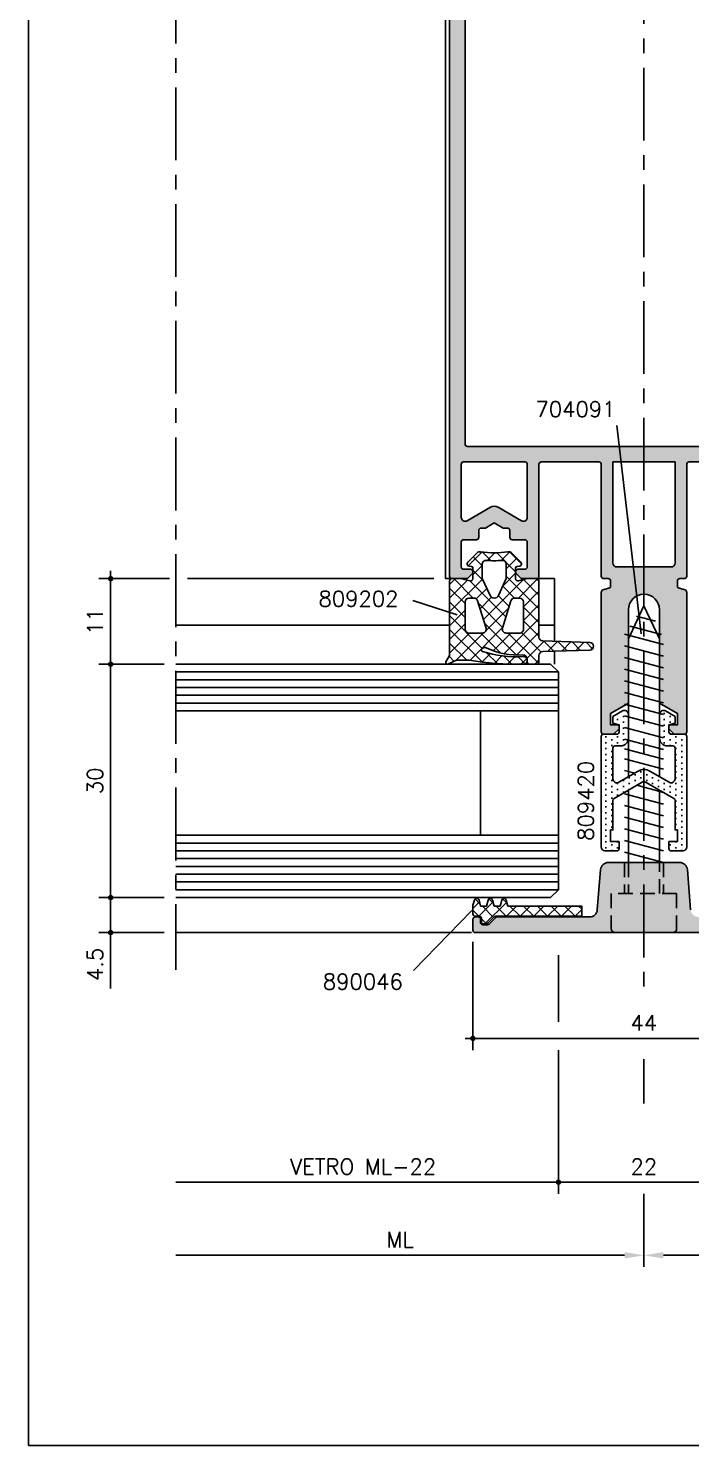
# Model space of a CAD drawing. Extents: x 0 to 4131, y -1600 to 527.
# Drawn here: x 690 to 775.2, y -960 to -777.8 of the extents above; entities that cross this region are included whole.
import ezdxf

# ---------------------------------------------------------------- set-up
doc = ezdxf.new("R2010")
doc.units = 0
doc.header["$LTSCALE"] = 7.5
doc.header["$MEASUREMENT"] = 0
doc.linetypes.add('CENTER', pattern=[2, 1.25, -0.25, 0.25, -0.25])
doc.linetypes.add('HIDDEN', pattern=[0.375, 0.25, -0.125])
doc.layers.get('0').update_dxf_attribs({"linetype": 'CONTINUOUS'})
doc.layers.get('DEFPOINTS').update_dxf_attribs({"linetype": 'CONTINUOUS'})
for name, color, linetype in [('ASSI', 1, 'CENTER'), ('FILL', 8, 'CONTINUOUS'), ('FINE', 7, 'CONTINUOUS'), ('GOMMA', 3, 'CONTINUOUS'), ('GROSSA', 4, 'CONTINUOUS'), ('MARCHIO', 7, 'CONTINUOUS'), ('NASC', 7, 'HIDDEN'), ('QUOTE', 254, 'CONTINUOUS'), ('TRATTEGGI', 140, 'CONTINUOUS'), ('VETRO', 6, 'CONTINUOUS'), ('VITERIA', 40, 'CONTINUOUS')]:
    doc.layers.add(name, color=color, linetype=linetype)
doc.styles.get("Standard").update_dxf_attribs({"font": 'romans.shx'})
doc.dimstyles.new('FRECCIA_1-1', dxfattribs={"dimtxt": 2, "dimasz": 2.5, "dimexe": 1.5, "dimexo": 1.5, "dimgap": 1, "dimtad": 3, "dimdsep": 46, "dimtxsty": 'Standard', "dimcen": 0, "dimclrt": 2, "dimaunit": 1, "dimadec": 0, "dimazin": 0, "dimtfac": 0.7, "dimtmove": 0, "dimatfit": 3, "dimfxl": 1, "dimtolj": 2, "dimarcsym": 0})
doc.dimstyles.new('SCALA_1-1$0', dxfattribs={"dimtxt": 2, "dimasz": 1, "dimexe": 1.5, "dimexo": 1.5, "dimgap": 1, "dimtad": 3, "dimdsep": 46, "dimtxsty": 'Standard', "dimblk1": 'PUNTO', "dimblk2": 'PUNTO', "dimsah": 1, "dimcen": 0.09, "dimclrt": 2, "dimadec": 0, "dimazin": 0, "dimtfac": 0.7, "dimtmove": 0, "dimatfit": 3, "dimldrblk": 'PUNTO', "dimfxl": 1, "dimtolj": 2, "dimarcsym": 0})

# ---------------------------------------------------------------- blocks, each defined once
blk = doc.blocks.new('PUNTO')
blk.add_line((-1, 0), (1, 0))
at = {"const_width": 0.35}
blk.add_lwpolyline([(-0.1750000000000114, 0, 1), (0.1750000000000114, 0, 1)], format="xyb", close=True, dxfattribs=at)
blk = doc.blocks.new('*D414')
at = {"layer": 'DEFPOINTS', "color": 0, "transparency": 16777216}
for p in [(758.1529584568648, -907.6363370895755), (780.1529584568648, -907.6363370895755), (758.1529584568648, -926.134136084333)]:
    blk.add_point(p, dxfattribs=at)
at = {"layer": 'QUOTE', "color": 0, "lineweight": -2, "transparency": 16777216}
for p, q in [((758.1529584568648, -909.1363370895755), (758.1529584568648, -927.634136084333)), ((780.1529584568648, -909.1363370895755), (780.1529584568648, -927.634136084333)), ((779.1529584568648, -926.134136084333), (759.1529584568648, -926.134136084333))]:
    blk.add_line(p, q, dxfattribs=at)
at = {"layer": 'QUOTE', "color": 0, "lineweight": -2, "transparency": 16777216, "rotation": 180}
blk.add_blockref('PUNTO', (758.1529584568648, -926.134136084333), dxfattribs=at)
at = {"layer": 'QUOTE', "color": 0, "lineweight": -2, "transparency": 16777216}
blk.add_blockref('PUNTO', (780.1529584568648, -926.134136084333), dxfattribs=at)
at = {"layer": 'QUOTE', "color": 2, "transparency": 16777216, "insert": (769.1529584568648, -924.134136084333), "char_height": 2, "attachment_point": 5}
blk.add_mtext('\\A2;22', dxfattribs=at)
blk = doc.blocks.new('*D415')
at = {"layer": 'DEFPOINTS', "color": 0, "transparency": 16777216}
for p in [(708.9529972666963, -886.5633095409084), (758.1529584568648, -907.6363370895755), (708.9529972666963, -926.134136084333)]:
    blk.add_point(p, dxfattribs=at)
at = {"layer": 'QUOTE', "color": 0, "lineweight": -2, "transparency": 16777216}
for p, q in [((758.1529584568648, -909.1363370895755), (758.1529584568648, -927.634136084333)), ((757.1529584568648, -926.134136084333), (708.9529972666963, -926.134136084333))]:
    blk.add_line(p, q, dxfattribs=at)
blk.add_blockref('PUNTO', (758.1529584568648, -926.134136084333), dxfattribs=at)
at = {"layer": 'QUOTE', "color": 2, "transparency": 16777216, "insert": (733.0529778617806, -924.134136084333), "char_height": 2, "attachment_point": 5}
blk.add_mtext('\\A2;{\\Fromans.shx|c1;VETRO ML-22}', dxfattribs=at)
blk = doc.blocks.new('_None')
blk = doc.blocks.new('*D416')
at = {"layer": 'DEFPOINTS', "color": 0, "transparency": 16777216}
for p in [(865.1613073179312, -899.6598736472415), (769.1529584568648, -926.134136084333), (769.1529584568648, -935.5210813418222)]:
    blk.add_point(p, dxfattribs=at)
at = {"layer": 'QUOTE', "color": 0, "lineweight": -2, "transparency": 16777216}
for p, q in [((769.1529584568648, -927.634136084333), (769.1529584568648, -937.0210813418222)), ((865.1613073179312, -935.5210813418222), (771.6529584568648, -935.5210813418222))]:
    blk.add_line(p, q, dxfattribs=at)
at = {"layer": 'QUOTE', "color": 0, "transparency": 16777216}
blk.add_solid([(771.6529584568648, -935.1044146751556), (771.6529584568648, -935.9377480084888), (769.1529584568648, -935.5210813418222)], dxfattribs=at)
at = {"layer": 'QUOTE', "color": 2, "transparency": 16777216, "insert": (818.407132887398, -933.5210813418222), "char_height": 2, "attachment_point": 5}
blk.add_mtext('\\A2;ML', dxfattribs=at)
blk = doc.blocks.new('*D417')
at = {"layer": 'DEFPOINTS', "color": 0, "transparency": 16777216}
for p in [(708.9529972666962, -899.0681383928131), (769.1529584568648, -926.134136084333), (708.9529972666962, -935.5210813418222)]:
    blk.add_point(p, dxfattribs=at)
at = {"layer": 'QUOTE', "color": 0, "lineweight": -2, "transparency": 16777216}
for p, q in [((769.1529584568648, -927.634136084333), (769.1529584568648, -937.0210813418222)), ((766.6529584568648, -935.5210813418222), (708.9529972666962, -935.5210813418222))]:
    blk.add_line(p, q, dxfattribs=at)
at = {"layer": 'QUOTE', "color": 0, "transparency": 16777216}
blk.add_solid([(766.6529584568648, -935.1044146751556), (766.6529584568648, -935.9377480084888), (769.1529584568648, -935.5210813418222)], dxfattribs=at)
at = {"layer": 'QUOTE', "color": 2, "transparency": 16777216, "insert": (737.8029778617805, -933.5210813418222), "char_height": 2, "attachment_point": 5}
blk.add_mtext('\\A2;ML', dxfattribs=at)

msp = doc.modelspace()

# ---------------------------------------------------------------- hatches: boundary and pattern name
at = {"layer": 'FILL'}
h = msp.add_hatch(color=253, dxfattribs=at)
edge = h.paths.add_edge_path(flags=16)
edge.add_arc((746.4529584568648, -747.4325071403152), 0.2999999999999545, 89.99999999999729, 180)
edge.add_line((746.1529584568649, -747.4325071403152), (746.1529584568648, -831.2325071403152))
edge.add_arc((746.4529584568647, -831.2325071403152), 0.2999999999999545, 180, 270)
edge.add_line((746.4529584568647, -831.5325071403151), (791.8529584568647, -831.5325071403151))
edge.add_arc((791.8529584568648, -831.2325071403152), 0.2999999999999545, 270, 360)
edge.add_line((792.1529584568648, -831.2325071403152), (792.152958456865, -747.4325071403152))
edge.add_arc((791.8529584568649, -747.4325071403152), 0.2999999999999545, 0, 90)
edge.add_line((791.8529584568649, -747.1325071403153), (746.4529584568648, -747.1325071403153))
edge = h.paths.add_edge_path()
edge.add_line((753.8529584568648, -847.3325071403153), (752.9529584568647, -847.3325071403153))
edge.add_arc((752.9529584568648, -847.6325071403153), 0.2999999999999829, 90.00000000000541, 180.0000000000054)
edge.add_line((752.6529584568648, -847.6325071403153), (752.6529584568648, -847.7082430716033))
edge.add_arc((752.9529584568647, -847.7082430716033), 0.2999999999999332, 180, 225.0000000000029)
edge.add_line((752.7408264225089, -847.9203751059592), (753.2650904912208, -848.4446391746711))
edge.add_arc((753.4772225255766, -848.2325071403152), 0.2999999999999291, 224.9999999999971, 270.0000000000013)
edge.add_line((753.4772225255767, -848.5325071403151), (755.3529584568649, -848.5325071403151))
edge.add_arc((755.3529584568648, -848.2325071403152), 0.2999999999999545, 270, 360)
edge.add_line((755.6529584568648, -848.2325071403152), (755.6529584568647, -833.8325071403151))
edge.add_arc((755.9529584568647, -833.8325071403151), 0.2999999999999545, 90, 180, ccw=False)
edge.add_line((755.9529584568647, -833.5325071403151), (763.352958456865, -833.5325071403151))
edge.add_arc((763.3529584568649, -833.8325071403151), 0.2999999999999829, -5.5138116294983774e-12, 89.9999999999946, ccw=False)
edge.add_line((763.652958456865, -833.8325071403151), (763.6529584568649, -848.2325071403152))
edge.add_arc((763.9529584568648, -848.2325071403152), 0.2999999999999829, 180.0000000000163, 270.0000000000163)
edge.add_line((763.952958456865, -848.5325071403151), (764.552958456865, -848.5325071403151))
edge.add_arc((764.5529584568649, -848.8325071403152), 0.3000000000000114, -1.0913936421275139e-11, 89.99999999998909, ccw=False)
edge.add_line((764.8529584568648, -848.8325071403153), (764.8529584568648, -849.4807700130042))
edge.add_arc((764.5529584568649, -849.4807700130041), 0.2999999999999972, -74.9999999999971, 0, ccw=False)
edge.add_line((764.6306041703956, -849.7705477608908), (763.8753127433341, -849.9729274888223))
edge.add_arc((763.9529584568648, -850.2627052367088), 0.299999999999927, 104.9999999999926, 179.9999999999891)
edge.add_line((763.652958456865, -850.2627052367088), (763.6529584568649, -868.2325071403152))
edge.add_arc((763.9529584568648, -868.2325071403152), 0.2999999999999972, 179.9999999999864, 269.9999999999919)
edge.add_line((763.9529584568647, -868.5325071403151), (765.2529584568648, -868.532507140315))
edge.add_line((765.2529584568649, -868.5325071403151), (765.9529584568648, -867.8325071403152))
edge.add_line((765.9529584568647, -867.8325071403151), (765.9529584568647, -867.3325071403151))
edge.add_line((765.9529584568647, -867.3325071403151), (764.8529584568647, -867.3325071403151))
edge.add_line((764.8529584568648, -867.3325071403151), (764.8529584568648, -865.8604127594514))
edge.add_line((764.8529584568648, -865.8604127594515), (767.1529584568649, -864.5325071403153))
edge.add_line((767.1529584568648, -864.5325071403151), (767.1529584568648, -852.5325071403151))
edge.add_arc((769.1529584568648, -852.5325071403151), 2, 0, 180, ccw=False)
edge.add_line((771.1529584568648, -852.5325071403151), (771.1529584568648, -864.5325071403151))
edge.add_line((771.1529584568648, -864.5325071403151), (773.4529584568647, -865.8604127594514))
edge.add_line((773.4529584568647, -865.8604127594515), (773.4529584568647, -867.3325071403152))
edge.add_line((773.4529584568647, -867.3325071403151), (772.3529584568647, -867.3325071403151))
edge.add_line((772.3529584568648, -867.3325071403151), (772.3529584568648, -867.8325071403151))
edge.add_line((772.3529584568648, -867.8325071403151), (773.0529584568648, -868.532507140315))
edge.add_line((773.0529584568646, -868.5325071403151), (774.3529584568648, -868.5325071403151))
edge.add_arc((774.3529584568649, -868.2325071403152), 0.2999999999999403, 269.9999999999972, 360.0000000000027)
edge.add_line((774.6529584568648, -868.2325071403152), (774.6529584568648, -850.262705236709))
edge.add_arc((774.3529584568648, -850.262705236709), 0.3000000000000398, 1.085629331272737e-11, 75.00000000001305)
edge.add_line((774.4306041703956, -849.9729274888223), (773.6753127433342, -849.770547760891))
edge.add_arc((773.7529584568649, -849.4807700130042), 0.300000000000004, 179.9999999999891, 254.9999999999945, ccw=False)
edge.add_line((773.452958456865, -849.4807700130041), (773.4529584568648, -849.3325071403151))
edge.add_line((773.4529584568647, -849.3325071403151), (773.4529584568647, -848.8325071403152))
edge.add_arc((773.7529584568649, -848.8325071403153), 0.3000000000000682, 90, 180, ccw=False)
edge.add_line((773.7529584568649, -848.5325071403151), (774.3529584568649, -848.5325071403151))
edge.add_arc((774.3529584568648, -848.2325071403152), 0.2999999999999829, 270.0000000000054, 359.9999999999946)
edge.add_line((774.6529584568648, -848.2325071403152), (774.6529584568648, -833.8325071403151))
edge.add_arc((774.9529584568648, -833.8325071403151), 0.2999999999999829, 90.0000000000054, 180.0000000000054, ccw=False)
edge.add_line((774.9529584568647, -833.5325071403151), (782.352958456865, -833.5325071403151))
edge.add_arc((782.352958456865, -833.8325071403151), 0.2999999999999545, 0, 90, ccw=False)
edge.add_line((782.652958456865, -833.8325071403151), (782.6529584568649, -848.2325071403152))
edge.add_arc((782.952958456865, -848.2325071403152), 0.3000000000000114, 180.0000000000109, 270.0000000000109)
edge.add_line((782.952958456865, -848.5325071403151), (784.828694388153, -848.5325071403151))
edge.add_arc((784.828694388153, -848.2325071403152), 0.2999999999999829, 270.0000000000135, 315.0000000000134)
edge.add_line((785.0408264225091, -848.4446391746711), (785.565090491221, -847.9203751059594))
edge.add_arc((785.3529584568649, -847.7082430716034), 0.3000000000000245, 315.0000000000057, 360.0000000000055)
edge.add_line((785.652958456865, -847.7082430716034), (785.652958456865, -847.6325071403153))
edge.add_arc((785.3529584568649, -847.6325071403153), 0.3000000000000398, 5.428146656363683e-12, 90.00000000000541)
edge.add_line((785.3529584568648, -847.3325071403153), (784.452958456865, -847.3325071403153))
edge.add_arc((784.452958456865, -847.0325071403153), 0.3000000000000398, 180.0000000000054, 270.0000000000054, ccw=False)
edge.add_line((784.152958456865, -847.0325071403153), (784.152958456865, -843.8325071403153))
edge.add_arc((784.452958456865, -843.8325071403153), 0.3000000000000398, 89.9999999999946, 179.9999999999946, ccw=False)
edge.add_line((784.452958456865, -843.5325071403154), (786.1029584568648, -843.5325071403154))
edge.add_arc((786.1029584568649, -843.2325071403153), 0.3000000000000398, 269.9999999999946, 359.9999999999946)
edge.add_line((786.402958456865, -843.2325071403153), (786.402958456865, -842.3325071403153))
edge.add_arc((786.702958456865, -842.3325071403153), 0.3000000000000682, 90, 180, ccw=False)
edge.add_line((786.702958456865, -842.0325071403153), (787.2689838606492, -842.0325071403153))
edge.add_line((787.2689838606493, -842.0325071403153), (788.402958456865, -841.377806601936))
edge.add_line((788.402958456865, -841.377806601936), (789.5369330530806, -842.0325071403151))
edge.add_line((789.5369330530805, -842.0325071403151), (790.1029584568648, -842.0325071403153))
edge.add_arc((790.1029584568649, -842.3325071403153), 0.3000000000000114, 1.0913936421275139e-11, 90.00000000000807, ccw=False)
edge.add_line((790.402958456865, -842.3325071403152), (790.402958456865, -843.2325071403153))
edge.add_arc((790.7029584568648, -843.2325071403153), 0.2999999999999403, 179.9999999999973, 270.0000000000027)
edge.add_line((790.702958456865, -843.5325071403153), (792.3529584568649, -843.5325071403153))
edge.add_arc((792.3529584568648, -843.8325071403153), 0.3000000000000682, 0, 90, ccw=False)
edge.add_line((792.652958456865, -843.8325071403153), (792.652958456865, -847.0325071403153))
edge.add_arc((792.3529584568649, -847.0325071403153), 0.300000000000054, 269.99999999999727, 359.99999999999187, ccw=False)
edge.add_line((792.3529584568648, -847.3325071403153), (791.4529584568648, -847.3325071403153))
edge.add_arc((791.452958456865, -847.6325071403153), 0.2999999999999972, 90.00000000000813, 180.0000000000027)
edge.add_line((791.152958456865, -847.6325071403153), (791.1529584568649, -847.7082430716033))
edge.add_arc((791.4529584568648, -847.7082430716032), 0.2999999999999829, 180.0000000000244, 225.0000000000288)
edge.add_line((791.2408264225089, -847.9203751059592), (791.7650904912209, -848.4446391746712))
edge.add_arc((791.9772225255768, -848.2325071403154), 0.2999999999998437, 224.9999999999904, 269.9999999999864)
edge.add_line((791.9772225255767, -848.5325071403153), (793.8529584568647, -848.5325071403153))
edge.add_arc((793.8529584568648, -848.2325071403152), 0.3000000000000682, 270, 360)
edge.add_line((794.1529584568648, -848.2325071403152), (794.1529584568648, -744.5325071403153))
edge.add_arc((793.1529584568649, -744.5325071403153), 0.9999999999999858, 0, 90.00000000000081)
edge.add_line((793.1529584568649, -743.5325071403153), (745.1529584568649, -743.5325071403151))
edge.add_arc((745.1529584568649, -744.5325071403151), 1, 89.99999999999919, 179.9999999999968)
edge.add_line((744.1529584568649, -744.5325071403151), (744.1529584568648, -848.2325071403152))
edge.add_arc((744.4529584568648, -848.2325071403152), 0.2999999999999829, 179.9999999999946, 269.9999999999946)
edge.add_line((744.4529584568647, -848.5325071403151), (746.3286943881528, -848.5325071403151))
edge.add_arc((746.3286943881528, -848.2325071403152), 0.2999999999999829, 270.0000000000027, 314.9999999999981)
edge.add_line((746.5408264225089, -848.4446391746712), (747.0650904912209, -847.9203751059595))
edge.add_arc((746.8529584568648, -847.7082430716034), 0.3000000000000346, 315.0000000000077, 360.0000000000163)
edge.add_line((747.1529584568648, -847.7082430716033), (747.1529584568648, -847.6325071403153))
edge.add_arc((746.8529584568648, -847.6325071403153), 0.2999999999999545, 0, 90)
edge.add_line((746.8529584568648, -847.3325071403153), (745.9529584568647, -847.3325071403153))
edge.add_arc((745.9529584568648, -847.0325071403153), 0.2999999999999829, 179.9999999999946, 269.9999999999946, ccw=False)
edge.add_line((745.6529584568648, -847.0325071403153), (745.6529584568648, -843.8325071403153))
edge.add_arc((745.9529584568648, -843.8325071403153), 0.2999999999999829, 90.0000000000054, 180.0000000000054, ccw=False)
edge.add_line((745.9529584568647, -843.5325071403154), (747.6029584568648, -843.5325071403154))
edge.add_arc((747.6029584568648, -843.2325071403154), 0.2999999999998835, 270.0000000000081, 360.0000000000136)
edge.add_line((747.9029584568648, -843.2325071403153), (747.9029584568648, -842.3325071403152))
edge.add_arc((748.2029584568647, -842.3325071403153), 0.3000000000000185, 89.99999999999051, 179.9999999999891, ccw=False)
edge.add_line((748.2029584568647, -842.0325071403153), (748.7689838606491, -842.0325071403151))
edge.add_line((748.7689838606491, -842.0325071403151), (749.9029584568647, -841.377806601936))
edge.add_line((749.9029584568648, -841.377806601936), (751.0369330530805, -842.0325071403153))
edge.add_line((751.0369330530805, -842.0325071403153), (751.6029584568647, -842.0325071403153))
edge.add_arc((751.6029584568646, -842.3325071403153), 0.3000000000000682, 0, 90, ccw=False)
edge.add_line((751.9029584568648, -842.3325071403153), (751.9029584568648, -843.2325071403153))
edge.add_arc((752.2029584568647, -843.2325071403153), 0.3000000000000398, 180.0000000000054, 270.0000000000054)
edge.add_line((752.2029584568647, -843.5325071403154), (753.8529584568648, -843.5325071403154))
edge.add_arc((753.8529584568648, -843.8325071403153), 0.3000000000000114, -1.0913936421275139e-11, 89.99999999998909, ccw=False)
edge.add_line((754.1529584568648, -843.8325071403153), (754.1529584568648, -847.0325071403153))
edge.add_arc((753.8529584568648, -847.0325071403154), 0.3000000000000114, -89.99999999998909, 1.0913936421275139e-11, ccw=False)
edge = h.paths.add_edge_path(flags=16)
edge.add_line((745.6529584568648, -840.6561187641976), (745.6529584568648, -833.8325071403151))
edge.add_arc((745.9529584568647, -833.8325071403151), 0.2999999999999545, 90, 180, ccw=False)
edge.add_line((745.9529584568647, -833.5325071403151), (753.8529584568646, -833.5325071403151))
edge.add_arc((753.8529584568647, -833.8325071403152), 0.3000000000000398, 5.4001247917767614e-12, 90.00000000000409, ccw=False)
edge.add_line((754.1529584568648, -833.8325071403151), (754.1529584568649, -840.6561187667003))
edge.add_arc((753.6529584568649, -840.6561187667003), 0.4999999999999787, -120.00000010754621, 3.183231456205249e-12, ccw=False)
edge.add_line((753.4029584560521, -841.0891314681232), (750.4029584677021, -839.3570806597722))
edge.add_arc((749.902958467702, -840.2231060635568), 1.000000000000021, 59.9999999999974, 119.999999999996)
edge.add_line((749.4029584677021, -839.3570806597722), (746.402958456052, -841.089131466559))
edge.add_arc((746.1529584568648, -840.6561187641976), 0.4999999999999585, 180, 299.9999998924515, ccw=False)
edge = h.paths.add_edge_path(flags=16)
edge.add_line((773.1529584568648, -846.5325071403151), (773.1529584568648, -833.5325071403151))
edge.add_line((773.1529584568648, -833.5325071403151), (765.1529584568649, -833.5325071403151))
edge.add_line((765.152958456865, -833.5325071403151), (765.1529584568649, -846.5325071403153))
edge.add_arc((765.6529584568648, -846.5325071403154), 0.5, 180, 270)
edge.add_line((765.6529584568648, -847.0325071403154), (772.6529584568648, -847.0325071403153))
edge.add_arc((772.6529584568648, -846.5325071403151), 0.5, 270, 360)
edge = h.paths.add_edge_path(flags=16)
edge.add_arc((788.4029584460277, -840.2231060635568), 1.000000000000012, 59.99999999999733, 119.99999999999679, ccw=False)
edge.add_line((788.9029584460277, -839.3570806597722), (791.9029584576776, -841.0891314665589))
edge.add_arc((792.1529584568649, -840.6561187641976), 0.5000000000000115, 240.0000001075445, 359.9999999999968)
edge.add_line((792.652958456865, -840.6561187641976), (792.652958456865, -833.8325071403151))
edge.add_arc((792.3529584568649, -833.8325071403151), 0.3000000000000398, 5.428146656363683e-12, 90.00000000000541)
edge.add_line((792.3529584568648, -833.5325071403151), (784.452958456865, -833.5325071403154))
edge.add_arc((784.452958456865, -833.8325071403152), 0.2999999999999545, 90, 180)
edge.add_line((784.152958456865, -833.8325071403152), (784.1529584568648, -840.6561187667003))
edge.add_arc((784.6529584568649, -840.6561187667003), 0.5000000000000426, 180.0000000000016, 300.0000001075488)
edge.add_line((784.9029584576776, -841.0891314681232), (787.9029584460277, -839.3570806597722))
h = msp.add_hatch(dxfattribs=at)
h.set_pattern_fill('ANSI37', color=137, scale=10, style=0)
h.set_pattern_definition([(45, (689.9999994631338, -960.000000109741), (-0.8838834764831843, 0.8838834764831844), []), (135, (689.9999994631338, -960.000000109741), (-0.8838834764831844, -0.8838834764831843), [])])
h.paths.add_polyline_path([(753.5536017826354, -858.3325071403149, -0.4142135623731505), (754.1536017826354, -858.932507140315), (754.1536017826354, -859.2325071403149, 0.4142135623731228), (754.4536017826355, -859.5325071403149), (755.3536017826355, -859.5325071403148, 0.4142135623730328), (755.6536017826354, -859.2325071403149), (755.6536017826354, -858.4173767565726, -0.4052432957209233), (756.1382425784172, -857.9176127174044), (762.1689609868536, -857.7322711794831, 0.9697392325154671), (762.1689609868536, -856.7327431011465), (756.1382425784172, -856.5474015632253, -0.4052432957209527), (755.6536017826354, -856.0476375240571), (755.6536017826355, -848.8325071403149, 0.4142135623730605), (755.3536017826355, -848.5325071403149), (754.1127127741823, -848.5325071403149), (753.0312474961663, -848.8222848882016, -0.4931454260313687), (752.6536017826354, -848.5325071403148), (752.6536017826354, -847.1549192940208, -0.3888787318529054), (752.8361706340859, -846.9556803544025), (753.1309118636277, -846.9298938381438, 0.6370702608073893), (753.3168971751593, -846.4189033943604), (752.1086050156482, -845.2106112348492, 0.245419911510869), (751.6668873476558, -845.071998941764, -0.08886043818028097), (748.1403162516915, -845.071998941764, 0.245419911510869), (747.6985985836991, -845.2106112348492), (746.4903064214466, -846.4189033971018, 0.6370702608073868), (746.6762917329781, -846.9298938408853), (746.9710329311849, -846.9556803544025, -0.3888787318529585), (747.1536017826354, -847.1549192940208), (747.1536017826354, -848.5325071403149, -0.4931454260312704), (746.7759560691046, -848.8222848882016), (745.7326407553427, -848.5427293924281, 0.06554346281530475), (745.6549950418118, -848.5325071403148), (744.4536017826355, -848.5325071403148, 0.4142135623730882), (744.1536017826355, -848.8325071403148), (744.1536017826354, -858.3949695695267), (743.6794735628985, -859.2341233861113, 0.7195149494985242), (743.9332733050636, -859.5159531773775), (745.0464221056629, -859.0325071403148), (746.6611174234015, -859.0325071403148, 0.0438089134303663), (753.6193977750863, -859.5373345322945, 1.011468768470254), (753.645919655409, -858.5377513385038, -0.0977940455191477), (748.3793009730517, -857.8893984826133, -0.5226703353464226), (748.2843097281884, -857.5750183670024, -0.3865361286483857), (748.9479436964689, -857.465674389148, 0.128677634309053)])
h.paths.add_polyline_path([(750.9574285980177, -854.8847344687356), (752.0402063757956, -851.3847344687356, -0.3288304544284904), (752.5178707323623, -851.0325071403148), (753.1536017826355, -851.0325071403148, -0.4142135623730941), (753.6536017826355, -851.5325071403148), (753.6536017826355, -855.0325071403149, -0.4142135623730986), (753.1536017826354, -855.5325071403149), (751.4350929545844, -855.5325071403147, -0.5050829045456721)], flags=16)
h.paths.add_polyline_path([(748.3721106106868, -855.5325071403147), (746.6536017826359, -855.5325071403149, -0.4142135623731152), (746.1536017826359, -855.0325071403149), (746.1536017826359, -851.5325071403148, -0.4142135623730941), (746.6536017826359, -851.0325071403148), (747.2893328329089, -851.0325071403148, -0.3288304544284982), (747.7669971894758, -851.3847344687356), (748.8497749672536, -854.8847344687356, -0.5050829045456721)], flags=16)
h.paths.add_polyline_path([(749.3598171290962, -850.6903428777837), (748.3536017826359, -848.5325071403147), (748.3536017826355, -846.6810815563582, -0.4410091218321674), (748.8988456553639, -846.1831327718625, 0.04533686841581842), (750.908357909907, -846.1831327718627, -0.441009121832057), (751.4536017826354, -846.6810815563582), (751.4536017826354, -848.5325071403147), (750.4473864718956, -850.6903428742569, -0.6370702585280285)], flags=16)
h = msp.add_hatch(dxfattribs=at)
h.set_pattern_fill('DOTS', color=2, scale=12, angle=90, style=0)
h.set_pattern_definition([(90, (689.9999994631338, -960.000000109741), (-0.75, 0.3750000000000001), [0, -0.75])])
edge = h.paths.add_edge_path()
edge.add_line((773.1529584568643, -866.264557947884), (771.9029584568643, -865.542870111397))
edge.add_arc((771.6529584568642, -865.9758828132891), 0.4999999999999866, 59.99999999999724, 179.9999999999951)
edge.add_line((771.1529584568643, -865.9758828132891), (771.1529584568643, -869.032507140315))
edge.add_arc((772.1529584568643, -869.032507140315), 1, 180, 270)
edge.add_line((772.1529584568643, -870.032507140315), (772.8529584568644, -870.032507140315))
edge.add_arc((772.8529584568643, -870.3325071403151), 0.3000000000000398, -5.5138116294983774e-12, 89.9999999999946, ccw=False)
edge.add_line((773.1529584568643, -870.3325071403151), (773.1529584568643, -874.2808410904754))
edge.add_arc((772.6529584568642, -874.2808410904754), 0.5000000000000142, -119.9999999999975, 3.183231456205249e-12, ccw=False)
edge.add_line((772.4029584568643, -874.7138537923677), (769.9029584568643, -873.2704781193936))
edge.add_arc((769.1529584568643, -874.5695162250703), 1.500000000000025, 60.00000000000054, 119.9999999999994)
edge.add_line((768.4029584568643, -873.2704781193936), (765.9029584568643, -874.7138537923677))
edge.add_arc((765.6529584568643, -874.2808410904754), 0.5000000000000216, 179.9999999999984, 299.9999999999967, ccw=False)
edge.add_line((765.1529584568643, -874.2808410904754), (765.1529584568643, -870.3325071403151))
edge.add_arc((765.4529584568643, -870.3325071403151), 0.3000000000000398, 90.0000000000054, 180.0000000000054, ccw=False)
edge.add_line((765.4529584568643, -870.032507140315), (766.1529584568643, -870.032507140315))
edge.add_arc((766.1529584568643, -869.032507140315), 1, 270.0000000000032, 360)
edge.add_line((767.1529584568643, -869.032507140315), (767.1529584568643, -865.9758828132891))
edge.add_arc((766.6529584568643, -865.9758828132891), 0.4999999999999858, 3.256887993818734e-12, 120.0000000000036)
edge.add_line((766.4029584568643, -865.542870111397), (765.1529584568643, -866.264557947884))
edge.add_line((765.1529584568643, -866.264557947884), (765.1529584568643, -867.1181477863702))
edge.add_line((765.1529584568643, -867.1181477863702), (765.9529584568643, -867.332507140315))
edge.add_line((765.9529584568643, -867.332507140315), (765.9529584568643, -868.232507140315))
edge.add_arc((765.6529584568643, -868.232507140315), 0.2999999999999829, 269.9999999999946, 359.99999999999454, ccw=False)
edge.add_line((765.6529584568643, -868.5325071403149), (763.9529584568643, -868.532507140315))
edge.add_arc((763.9529584568643, -868.832507140315), 0.2999999999999829, 89.99999999999457, 179.9999999999946)
edge.add_line((763.6529584568643, -868.832507140315), (763.6529584568643, -883.0325071403149))
edge.add_arc((764.1529584568643, -883.0325071403149), 0.5, 180, 270)
edge.add_line((764.1529584568643, -883.5325071403149), (765.6529584568642, -883.5325071403149))
edge.add_arc((765.6529584568642, -883.232507140315), 0.2999999999999829, 269.9999999999946, 359.9999999999946)
edge.add_line((765.9529584568643, -883.232507140315), (765.9529584568643, -882.3325071403149))
edge.add_line((765.9529584568643, -882.3325071403149), (764.8529584568641, -882.3325071403149))
edge.add_line((764.8529584568641, -882.3325071403149), (764.8529584568641, -880.8325071403149))
edge.add_line((764.8529584568641, -880.8325071403149), (765.1529584568643, -880.8325071403149))
edge.add_line((765.1529584568643, -880.8325071403149), (765.1529584568643, -877.0521223825856))
edge.add_arc((765.4529584568644, -877.0521223825856), 0.3000000000001108, 120.00000000000401, 180.0000000000054, ccw=False)
edge.add_line((765.3029584568643, -876.7923147614501), (769.1529584568643, -874.5695162250702))
edge.add_line((769.1529584568643, -874.5695162250702), (773.0029584568643, -876.7923147614504))
edge.add_arc((772.8529584568644, -877.0521223825857), 0.2999999999999192, 1.63140612130519e-11, 60.000000000018076, ccw=False)
edge.add_line((773.1529584568643, -877.0521223825856), (773.1529584568642, -880.8325071403149))
edge.add_line((773.1529584568642, -880.8325071403149), (773.4529584568643, -880.8325071403149))
edge.add_line((773.4529584568643, -880.8325071403149), (773.4529584568643, -882.3325071403149))
edge.add_line((773.4529584568644, -882.3325071403149), (772.3529584568644, -882.3325071403149))
edge.add_line((772.3529584568644, -882.3325071403149), (772.3529584568644, -883.232507140315))
edge.add_arc((772.6529584568643, -883.232507140315), 0.2999999999999829, 180.0000000000054, 270.0000000000054)
edge.add_line((772.6529584568643, -883.5325071403149), (774.1529584568643, -883.5325071403149))
edge.add_arc((774.1529584568643, -883.0325071403149), 0.5, 270, 360)
edge.add_line((774.6529584568643, -883.0325071403149), (774.6529584568643, -868.832507140315))
edge.add_arc((774.3529584568643, -868.832507140315), 0.2999999999999829, 5.42814665636471e-12, 90.00000000000541)
edge.add_line((774.3529584568643, -868.532507140315), (772.6529584568643, -868.5325071403149))
edge.add_arc((772.6529584568642, -868.232507140315), 0.2999999999999829, 180.0000000000054, 270.0000000000054, ccw=False)
edge.add_line((772.3529584568643, -868.232507140315), (772.3529584568643, -867.332507140315))
edge.add_line((772.3529584568643, -867.332507140315), (773.1529584568643, -867.1181477863702))
edge.add_line((773.1529584568643, -867.1181477863702), (773.1529584568643, -866.264557947884))
h = msp.add_hatch(color=253, dxfattribs=at)
edge = h.paths.add_edge_path()
edge.add_line((747.452958456865, -892.0325071403151), (747.8529584568649, -892.0325071403151))
edge.add_arc((747.8529584568648, -892.3325071403151), 0.3000000000000682, 0, 90, ccw=False)
edge.add_line((748.152958456865, -892.3325071403151), (748.152958456865, -892.7325071403151))
edge.add_arc((748.452958456865, -892.7325071403152), 0.2999999999999545, 180, 270)
edge.add_line((748.452958456865, -893.0325071403151), (749.0286943881531, -893.0325071403151))
edge.add_arc((749.028694388153, -892.7325071403151), 0.2999999999999687, 270.0000000000013, 314.999999999999)
edge.add_line((749.2408264225089, -892.944639174671), (750.0650904912208, -892.120375105959))
edge.add_arc((750.2772225255768, -892.3325071403152), 0.3000000000000949, 89.99999999998909, 134.9999999999885, ccw=False)
edge.add_line((750.2772225255769, -892.0325071403151), (762.155682732171, -892.0325071403154))
edge.add_arc((762.155682732171, -891.0325071403153), 1.000000000000028, 269.9999999999984, 355.3506655932497)
edge.add_line((763.1523921860182, -891.1135643091008), (763.5725926612901, -885.9466211196246))
edge.add_arc((764.5693021151374, -886.0276782884101), 0.9999999999999707, 90.00000000000159, 175.3506655932494, ccw=False)
edge.add_line((764.5693021151374, -885.0276782884102), (769.1529584568649, -885.0276782884099))
edge.add_line((769.1529584568648, -885.0276782884098), (773.7366147985922, -885.0276782884101))
edge.add_arc((773.7366147985922, -886.0276782884102), 1, 4.649334406748778, 89.99999999999682, ccw=False)
edge.add_line((774.7333242524394, -885.9466211196248), (775.153524727711, -891.1135643091006))
edge.add_arc((776.1502341815583, -891.0325071403151), 0.9999999999999757, 184.649334406744, 269.9999999999976)
edge.add_line((776.1502341815583, -892.0325071403151), (788.028694388153, -892.0325071403151))
edge.add_arc((788.0286943881531, -892.3325071403151), 0.2999999999999403, 45.00000000002882, 90.00000000002171, ccw=False)
edge.add_line((788.2408264225089, -892.120375105959), (789.065090491221, -892.944639174671))
edge.add_arc((789.2772225255769, -892.7325071403152), 0.2999999999999642, 224.9999999999712, 269.9999999999783)
edge.add_line((789.2772225255769, -893.0325071403151), (789.8529584568649, -893.0325071403151))
edge.add_arc((789.8529584568648, -892.7325071403152), 0.3000000000000682, 270, 360)
edge.add_line((790.152958456865, -892.7325071403152), (790.152958456865, -892.3325071403152))
edge.add_arc((790.452958456865, -892.3325071403151), 0.2999999999999545, 90, 180, ccw=False)
edge.add_line((790.452958456865, -892.0325071403151), (790.8529584568649, -892.0325071403151))
edge.add_arc((790.8529584568649, -892.3325071403152), 0.3000000000000114, 1.0913936421275139e-11, 90.00000000001091, ccw=False)
edge.add_line((791.152958456865, -892.3325071403151), (791.152958456865, -893.7325071403151))
edge.add_arc((790.8529584568648, -893.7325071403152), 0.3000000000000682, -90, 0, ccw=False)
edge.add_line((790.8529584568648, -894.0325071403151), (747.4529584568648, -894.032507140315))
edge.add_arc((747.452958456865, -893.7325071403152), 0.2999999999999545, 180, 270, ccw=False)
edge.add_line((747.152958456865, -893.7325071403152), (747.152958456865, -892.3325071403152))
edge.add_arc((747.452958456865, -892.3325071403151), 0.3000000000000114, 90.00000000001091, 180.0000000000109, ccw=False)
h = msp.add_hatch(dxfattribs=at)
h.set_pattern_fill('ANSI37', color=137, scale=10, style=0)
h.set_pattern_definition([(45, (678.0892854034198, -959.9999999382648), (-0.8838834764831843, 0.8838834764831844), []), (135, (678.0892854034198, -959.9999999382648), (-0.8838834764831844, -0.8838834764831843), [])])
h.paths.add_polyline_path([(761.1515258107157, -890.6325071403152), (757.2120699813393, -890.6325071403152), (751.649087102448, -890.6325071403152), (751.4407175615099, -889.8548614267844, 0.7673269879789753), (750.8611620657364, -889.8548614267844), (750.6527925247983, -890.6325071403152), (749.899087102448, -890.632507140315), (749.6907175615099, -889.8548614267844, 0.7673269879789753), (749.1111620657364, -889.8548614267844), (748.9027925247983, -890.6325071403152), (748.149087102448, -890.6325071403152), (747.9407175615099, -889.8548614267844, 0.7673269879789753), (747.3611620657364, -889.8548614267844), (747.1529583587337, -890.5308057897133), (747.152990621192, -891.632507140315, 0.4142135623730951), (747.4529906211922, -891.9325071403151), (747.9529906211922, -891.9325071403151, -0.4142135623730951), (748.2529906211921, -892.2325071403151), (748.2529906211921, -892.6325071403152, 0.4142135623730951), (748.5529906211921, -892.9325071403151), (748.8487265524802, -892.9325071403151, 0.1989123673796582), (749.060858586836, -892.8446391746711), (749.885122655548, -892.0203751059591, -0.1989123673796573), (750.097254689904, -891.9325071403151), (761.1515258107157, -891.9325071403151)])

# ---------------------------------------------------------------- linework, layer by layer
at = {"layer": 'ASSI'}
for p, q in [((769.1529584568649, -737.8461580686221), (769.1529584568649, -902.210399587981)), ((708.9529972666962, -740.3761900033358), (708.9529972666962, -898.8115317746914)), ((769.1529584568649, -910.3283798432446), (769.1529584568649, -916.0035610211189))]:
    msp.add_line(p, q, dxfattribs=at)
at = {"layer": 'FINE'}
for p, q in [((757.6529584568648, -848.532507140315), (755.6536017826355, -848.5325071403149)), ((757.6529584568648, -856.5939531929669), (757.6529584568648, -848.532507140315)), ((744.1536017826355, -854.532507140315), (708.9529972666963, -854.532507140315)), ((757.6529584568648, -854.532507140315), (755.6536017826355, -854.532507140315)), ((746.971352454701, -894.0325071403151), (708.9529972666965, -894.0325071403151))]:
    msp.add_line(p, q, dxfattribs=at)
for points in [[(744.1542451084063, -848.5325071403148), (743.6536017826355, -848.5325071403148), (743.6529584568648, -744.5325071403151), (708.9529972666962, -744.5325071403151)], [(757.6529584568648, -859.532507140315), (757.6529584568648, -857.8710610876628)]]:
    msp.add_lwpolyline(points, dxfattribs=at)
at = {"layer": 'GOMMA'}
for points in [[(753.0312474961663, -848.8222848882016, -0.4931454260313097), (752.6536017826354, -848.5325071403149), (752.6536017826354, -847.1549192940208, -0.3888787318529617), (752.8361706340859, -846.9556803544025), (753.1309118636277, -846.9298938381438, 0.6370702608074126), (753.3168971751593, -846.4189033943604), (752.1086050156482, -845.2106112348492, 0.245419911510869), (751.6668873476558, -845.071998941764, -0.08886043818028098), (748.1403162516915, -845.071998941764, 0.245419911510869), (747.6985985836991, -845.2106112348492), (746.4903064214466, -846.4189033971018, 0.6370702608073866), (746.6762917329781, -846.9298938408853), (746.9710329311849, -846.9556803544025, -0.3888787318529379), (747.1536017826354, -847.1549192940208), (747.1536017826354, -848.5325071403149, -0.4931454260312896), (746.7759560691046, -848.8222848882016), (745.7326407553427, -848.5427293924281, 0.06554346281524528), (745.654995041812, -848.5325071403148), (744.4536017826355, -848.5325071403148, 0.4142135623730882), (744.1536017826355, -848.8325071403148), (744.1536017826354, -858.3949695695266), (743.6794735628985, -859.2341233861113, 0.7195149494985749), (743.9332733050636, -859.5159531773775), (745.0464221056629, -859.0325071403148), (746.6611174234015, -859.0325071403148, 0.04380891343036632), (753.6193977750863, -859.5373345322945, 1.011468768470285), (753.645919655409, -858.5377513385038, -0.09779404551914772), (748.3793009730517, -857.8893984826133, -0.5226703353464227), (748.2843097281884, -857.5750183670024, -0.3865361286483857), (748.9479436964689, -857.465674389148, 0.128677634309053), (753.5536017826354, -858.3325071403149, -0.414213562373095), (754.1536017826354, -858.9325071403149), (754.1536017826354, -859.2325071403149, 0.414213562373095), (754.4536017826354, -859.5325071403149), (755.3536017826355, -859.5325071403148, 0.4142135623730466), (755.6536017826354, -859.2325071403149), (755.6536017826354, -858.4173767565726, -0.4052432957209716), (756.1382425784174, -857.9176127174044), (762.1689609868536, -857.7322711794831, 0.9697392325154702), (762.1689609868536, -856.7327431011465), (756.1382425784172, -856.5474015632253, -0.4052432957209527), (755.6536017826354, -856.0476375240571), (755.6536017826355, -848.8325071403149, 0.4142135623730881), (755.3536017826355, -848.5325071403149), (754.1127127741823, -848.5325071403149)], [(748.8988456553639, -846.1831327718625, 0.04533686841581842), (750.908357909907, -846.1831327718627, -0.4410091218320485), (751.4536017826354, -846.6810815563582), (751.4536017826354, -848.5325071403147), (750.4473864718956, -850.6903428742569, -0.6370702608074954), (749.3598171274516, -850.6903428742569), (748.3536017826359, -848.5325071403147), (748.3536017826355, -846.6810815563582, -0.4410091218321674)], [(747.2893328329089, -851.0325071403148), (746.6536017826359, -851.0325071403148, 0.4142135623730941), (746.1536017826359, -851.5325071403148), (746.1536017826359, -855.0325071403149, 0.4142135623731153), (746.6536017826359, -855.5325071403149), (748.3721106106868, -855.5325071403147, 0.5050829045456721), (748.8497749672536, -854.8847344687356), (747.7669971894758, -851.3847344687356, 0.3288304544284983)], [(752.5178707323623, -851.0325071403148), (753.1536017826355, -851.0325071403148, -0.4142135623730941), (753.6536017826355, -851.5325071403148), (753.6536017826355, -855.0325071403149, -0.4142135623731153), (753.1536017826354, -855.5325071403149), (751.4350929545844, -855.5325071403147, -0.5050829045456721), (750.9574285980177, -854.8847344687356), (752.0402063757956, -851.3847344687356, -0.3288304544284983)], [(773.1529584568643, -866.264557947884), (771.9029584568643, -865.542870111397, 0.5773502691896192), (771.1529584568643, -865.9758828132891), (771.1529584568643, -869.032507140315, 0.4142135623730951), (772.1529584568643, -870.032507140315), (772.8529584568643, -870.032507140315, -0.4142135623730951), (773.1529584568643, -870.3325071403151), (773.1529584568643, -874.2808410904754, -0.5773502691896287), (772.4029584568643, -874.7138537923677), (769.9029584568643, -873.2704781193936, 0.2679491924311185), (768.4029584568643, -873.2704781193936), (765.9029584568643, -874.7138537923677, -0.5773502691896192), (765.1529584568643, -874.2808410904754), (765.1529584568643, -870.3325071403151, -0.4142135623730951), (765.4529584568643, -870.032507140315), (766.1529584568643, -870.032507140315, 0.4142135623730783), (767.1529584568643, -869.032507140315), (767.1529584568643, -865.9758828132891, 0.5773502691896287), (766.4029584568643, -865.542870111397), (765.1529584568643, -866.264557947884), (765.1529584568643, -867.1181477863702), (765.9529584568643, -867.332507140315), (765.9529584568643, -868.232507140315, -0.4142135623730951), (765.6529584568643, -868.5325071403149), (763.9529584568643, -868.532507140315, 0.4142135623730951), (763.6529584568643, -868.832507140315), (763.6529584568643, -883.0325071403149, 0.4142135623730951), (764.1529584568643, -883.5325071403149), (765.6529584568642, -883.5325071403149, 0.4142135623730951), (765.9529584568643, -883.232507140315), (765.9529584568643, -882.3325071403149), (764.8529584568641, -882.3325071403149), (764.8529584568641, -880.8325071403149), (765.1529584568643, -880.8325071403149), (765.1529584568643, -877.0521223825856, -0.2679491924311301), (765.3029584568643, -876.7923147614501), (769.1529584568643, -874.5695162250702), (773.0029584568642, -876.7923147614504, -0.26794919243113), (773.1529584568643, -877.0521223825856), (773.1529584568642, -880.8325071403149), (773.4529584568643, -880.8325071403149), (773.4529584568644, -882.3325071403149), (772.3529584568644, -882.3325071403149), (772.3529584568644, -883.232507140315, 0.4142135623730951), (772.6529584568643, -883.5325071403149), (774.1529584568643, -883.5325071403149, 0.4142135623730951), (774.6529584568643, -883.0325071403149), (774.6529584568643, -868.832507140315, 0.4142135623730951), (774.3529584568643, -868.532507140315), (772.6529584568643, -868.5325071403149, -0.4142135623730951), (772.3529584568643, -868.232507140315), (772.3529584568643, -867.332507140315), (773.1529584568643, -867.1181477863702)]]:
    msp.add_lwpolyline(points, format="xyb", close=True, dxfattribs=at)
msp.add_lwpolyline([(748.149087102448, -890.6325071403152), (748.9027925247983, -890.6325071403152), (748.149087102448, -890.6325071403152), (747.9407175615099, -889.8548614267844, 0.7673269879789754), (747.3611620657364, -889.8548614267844), (747.1529583587337, -890.5308057897133), (747.152990621192, -891.632507140315, 0.414213562373095), (747.4529906211922, -891.9325071403151), (747.9529906211922, -891.9325071403151, -0.414213562373095), (748.2529906211921, -892.2325071403151), (748.2529906211921, -892.6325071403152, 0.414213562373095), (748.5529906211921, -892.9325071403151), (748.8487265524802, -892.9325071403151, 0.1989123673796582), (749.060858586836, -892.8446391746711), (749.885122655548, -892.0203751059591, -0.1989123673796573), (750.097254689904, -891.9325071403151), (761.1515258107157, -891.9325071403151), (761.1515258107157, -890.6325071403152), (757.2120699813393, -890.6325071403152), (751.649087102448, -890.6325071403152), (751.4407175615099, -889.8548614267844, 0.7673269879789754), (750.8611620657364, -889.8548614267844), (750.6527925247983, -890.6325071403152), (749.899087102448, -890.6325071403152), (749.6907175615099, -889.8548614267844, 0.7673269879789754), (749.1111620657364, -889.8548614267844), (748.9027925247983, -890.6325071403152)], format="xyb", dxfattribs=at)
at = {"layer": 'GROSSA'}
for points in [[(744.1529584568649, -744.5325071403151), (744.1529584568648, -848.2325071403152, 0.414213562373095), (744.4529584568647, -848.5325071403151), (746.3286943881528, -848.5325071403151, 0.1989123673796334), (746.5408264225089, -848.4446391746712), (747.0650904912209, -847.9203751059594, 0.1989123673796929), (747.1529584568648, -847.7082430716033), (747.1529584568648, -847.6325071403153, 0.414213562373095), (746.8529584568648, -847.3325071403153), (745.9529584568647, -847.3325071403153, -0.414213562373095), (745.6529584568648, -847.0325071403153), (745.6529584568648, -843.8325071403153, -0.414213562373095), (745.9529584568647, -843.5325071403154), (747.6029584568648, -843.5325071403153, 0.414213562373123), (747.9029584568648, -843.2325071403153), (747.9029584568648, -842.3325071403152, -0.4142135623730792), (748.2029584568647, -842.0325071403153), (748.7689838606491, -842.0325071403151), (749.9029584568648, -841.377806601936), (751.0369330530805, -842.0325071403153), (751.6029584568646, -842.0325071403153, -0.414213562373095), (751.9029584568648, -842.3325071403153), (751.9029584568648, -843.2325071403153, 0.414213562373095), (752.2029584568647, -843.5325071403154), (753.8529584568648, -843.5325071403153, -0.414213562373095), (754.1529584568648, -843.8325071403153), (754.1529584568648, -847.0325071403153, -0.414213562373095), (753.8529584568648, -847.3325071403153), (752.9529584568647, -847.3325071403153, 0.414213562373095), (752.6529584568648, -847.6325071403153), (752.6529584568648, -847.7082430716033, 0.1989123673796754), (752.7408264225089, -847.9203751059592), (753.2650904912207, -848.4446391746711, 0.1989123673796754), (753.4772225255767, -848.5325071403151), (755.3529584568648, -848.5325071403151, 0.414213562373095), (755.6529584568648, -848.2325071403152), (755.6529584568648, -833.8325071403151, -0.414213562373095), (755.9529584568647, -833.5325071403151), (763.352958456865, -833.5325071403151, -0.414213562373095), (763.652958456865, -833.8325071403151), (763.6529584568648, -848.2325071403152, 0.414213562373095), (763.952958456865, -848.5325071403151), (764.5529584568649, -848.5325071403151, -0.4142135623730951), (764.8529584568648, -848.8325071403153), (764.8529584568648, -849.4807700130041, -0.339454258863356), (764.6306041703956, -849.7705477608908), (763.8753127433342, -849.9729274888223, 0.3394542588633598), (763.652958456865, -850.2627052367088), (763.6529584568648, -868.2325071403152, 0.4142135623731177), (763.9529584568647, -868.5325071403151), (765.2529584568649, -868.5325071403151), (765.9529584568647, -867.8325071403151), (765.9529584568647, -867.3325071403151), (764.8529584568648, -867.3325071403151), (764.8529584568648, -865.8604127594515), (767.1529584568648, -864.5325071403151), (767.1529584568648, -852.5325071403151, -0.9999999999999999), (771.1529584568648, -852.5325071403151), (771.1529584568648, -864.5325071403151), (773.4529584568647, -865.8604127594515), (773.4529584568647, -867.3325071403151), (772.3529584568648, -867.3325071403151), (772.3529584568648, -867.8325071403151), (773.0529584568646, -868.5325071403151), (774.3529584568648, -868.5325071403151, 0.4142135623731159), (774.6529584568648, -868.2325071403152), (774.6529584568648, -850.2627052367089, 0.3394542588633856), (774.4306041703956, -849.9729274888223), (773.6753127433342, -849.7705477608908, -0.3394542588634019), (773.452958456865, -849.4807700130041), (773.4529584568647, -849.3325071403151), (773.4529584568647, -848.8325071403153, -0.414213562373095), (773.7529584568649, -848.5325071403151), (774.3529584568648, -848.5325071403151, 0.4142135623730396), (774.6529584568648, -848.2325071403152), (774.6529584568648, -833.8325071403151, -0.414213562373095), (774.9529584568647, -833.5325071403151), (782.352958456865, -833.5325071403151, -0.414213562373095)], [(790.8529584568648, -894.0325071403151), (747.452958456865, -894.0325071403151, -0.414213562373095), (747.152958456865, -893.7325071403152), (747.152958456865, -892.3325071403151, -0.4142135623730951), (747.452958456865, -892.0325071403151), (747.8529584568648, -892.0325071403151, -0.414213562373095), (748.152958456865, -892.3325071403151), (748.152958456865, -892.7325071403152, 0.414213562373095), (748.452958456865, -893.0325071403151), (749.0286943881531, -893.0325071403151, 0.1989123673796492), (749.2408264225089, -892.944639174671), (750.0650904912209, -892.120375105959, -0.198912367379655), (750.2772225255769, -892.0325071403151), (762.155682732171, -892.0325071403153, 0.3906412362099511), (763.1523921860182, -891.1135643091008), (763.5725926612902, -885.9466211196246, -0.3906412362099312), (764.5693021151374, -885.0276782884102), (769.1529584568648, -885.0276782884098), (773.7366147985922, -885.0276782884102, -0.3906412362099354), (774.7333242524394, -885.9466211196248), (775.1535247277111, -891.1135643091006, 0.3906412362099606)]]:
    msp.add_lwpolyline(points, format="xyb", dxfattribs=at)
for points in [[(746.4529584568648, -747.1325071403153, 0.4142135623731228), (746.1529584568649, -747.4325071403152), (746.1529584568648, -831.2325071403152, 0.414213562373095), (746.4529584568647, -831.5325071403151), (791.8529584568648, -831.5325071403151, 0.414213562373095), (792.1529584568648, -831.2325071403152), (792.1529584568649, -747.4325071403152, 0.4142135623730951), (791.8529584568649, -747.1325071403153)], [(745.6529584568648, -840.6561187641976), (745.6529584568648, -833.8325071403151, -0.4142135623730971), (745.9529584568647, -833.5325071403151), (753.8529584568646, -833.5325071403151, -0.4142135623730857), (754.1529584568648, -833.8325071403151), (754.1529584568648, -840.6561187667003, -0.577350269815316), (753.4029584560521, -841.0891314681232), (750.4029584677021, -839.3570806597722, 0.2679491924311171), (749.4029584677021, -839.3570806597722), (746.4029584560519, -841.089131466559, -0.5773502685639345)], [(773.1529584568648, -846.5325071403151), (773.1529584568648, -833.5325071403151), (765.152958456865, -833.5325071403151), (765.1529584568648, -846.5325071403154, 0.4142135623731013), (765.6529584568648, -847.0325071403154), (772.6529584568648, -847.0325071403151, 0.4142135623730923)]]:
    msp.add_lwpolyline(points, format="xyb", close=True, dxfattribs=at)
at = {"layer": 'MARCHIO'}
msp.add_lwpolyline([(689.9999999999999, -960), (689.9999999999999, -663), (899.9999999999999, -663), (899.9999999999999, -960)], close=True, dxfattribs=at)
at = {"layer": 'NASC'}
for p, q in [((766.6529584568649, -885.02767828841), (766.6529584568649, -889.0325071403151)), ((771.6529584568649, -885.02767828841), (771.6529584568649, -889.0325071403151))]:
    msp.add_line(p, q, dxfattribs=at)
at = {"layer": 'QUOTE'}
for p, q in [((768.8016094821925, -855.6128936342824), (765.658462748208, -828.861920722172)), ((708.1437414035976, -848.5325071403148), (699.0824566306889, -848.5325071403148)), ((742.1536017826355, -848.5325071403148), (710.4772511596735, -848.5325071403148)), ((744.4529584568647, -848.5325071403151), (743.6536017826355, -848.5325071403148)), ((700.5824566306889, -858.532507140315), (700.5824566306889, -849.5325071403148)), ((739.4512215065131, -851.3621562357932), (745.1306211719318, -853.2004338898831)), ((707.4529972666963, -859.532507140315), (699.0824566306889, -859.532507140315)), ((700.5824566306889, -859.532507140315), (702.0824566306889, -859.532507140315)), ((700.5824566306889, -860.532507140315), (700.5824566306889, -888.5325071403151)), ((707.4529972666965, -889.5325071403151), (699.0824566306889, -889.5325071403151)), ((700.5824566306889, -889.5325071403151), (702.0824566306889, -889.5325071403151)), ((700.5824566306889, -890.5325071403151), (700.5824566306889, -893.0325071403151)), ((747.0089891558637, -891.1990749554517), (739.5390538922516, -898.9257375195733)), ((707.4529972666962, -894.0325071403151), (699.0824566306889, -894.0325071403151)), ((700.5824566306889, -894.0325071403151), (700.5824566306889, -901.2229833307914)), ((766.6575706695628, -894.0325071403151), (776.6575706695628, -894.0325071403151)), ((747.152958456865, -895.2325071403152), (747.152958456865, -909.1363370895755)), ((758.1529584568648, -905.5285063410836), (758.1529584568648, -896.9433773221544)), ((748.152958456865, -907.6363370895755), (790.152958456865, -907.6363370895755))]:
    msp.add_line(p, q, dxfattribs=at)
at = {"layer": 'TRATTEGGI'}
for p, q in [((758.1529584568648, -860.532507140315), (708.9529972666963, -860.532507140315)), ((758.1529584568648, -861.532507140315), (708.9529972666963, -861.532507140315)), ((758.1529584568648, -862.532507140315), (708.9529972666963, -862.532507140315)), ((758.1529584568648, -863.532507140315), (708.9529972666963, -863.532507140315)), ((758.1529584568648, -864.532507140315), (708.9529972666963, -864.532507140315)), ((758.1529584568648, -882.5325071403151), (708.9529972666963, -882.5325071403151)), ((758.1529584568648, -883.5325071403151), (708.9529972666963, -883.5325071403151)), ((758.1529584568648, -884.5325071403151), (708.9529972666963, -884.5325071403151)), ((758.1529584568648, -885.5325071403151), (708.9529972666963, -885.5325071403151)), ((758.1529584568648, -886.5325071403151), (708.9529972666963, -886.5325071403151)), ((758.1529584568648, -887.5325071403149), (708.9529972666963, -887.5325071403151)), ((758.1529584568648, -888.5325071403149), (708.9529972666963, -888.5325071403151))]:
    msp.add_line(p, q, dxfattribs=at)
at = {"layer": 'VETRO'}
for p, q in [((758.1529584568648, -865.532507140315), (708.9529972666963, -865.532507140315)), ((748.1529584568648, -865.532507140315), (748.1529584568648, -881.5325071403151)), ((758.1529584568648, -881.5325071403151), (708.9529972666963, -881.5325071403151))]:
    msp.add_line(p, q, dxfattribs=at)
msp.add_lwpolyline([(708.9529972666963, -889.5325071403151), (757.1529584568647, -889.5325071403149), (758.1529584568647, -888.5325071403149), (758.1529584568648, -860.532507140315), (757.1529584568648, -859.532507140315), (708.9529972666963, -859.532507140315)], dxfattribs=at)
at = {"layer": 'VITERIA'}
for p, q in [((770.6381400296145, -854.0098693729168), (768.1701853751689, -853.3485829163016)), ((771.6529584568648, -857.0194949728818), (766.6529584568648, -855.6797490107263)), ((771.4162328127152, -855.7183587057851), (767.3237320297251, -854.6217764259592)), ((771.6529584568648, -858.5194949728818), (766.6529584568648, -857.1797490107263)), ((771.6529584568648, -860.0194949728818), (766.6529584568648, -858.6797490107263)), ((771.6529584568648, -861.5194949728818), (766.6529584568648, -860.1797490107263)), ((771.6529584568648, -863.0194949728818), (766.6529584568648, -861.6797490107263)), ((771.6529584568648, -864.5194949728818), (766.6529584568648, -863.1797490107263)), ((771.6529584568648, -866.0194949728818), (766.6529584568648, -864.6797490107263)), ((771.6529584568648, -867.5194949728818), (766.6529584568648, -866.1797490107263)), ((771.6529584568648, -869.0194949728818), (766.6529584568648, -867.6797490107263)), ((771.6529584568648, -870.5194949728818), (766.6529584568648, -869.1797490107263)), ((771.6529584568648, -871.7516277355116), (766.6529584568648, -870.4118817733561)), ((771.6529584568648, -873.0194949728818), (766.6529584568648, -871.6797490107263)), ((767.9555643731605, -873.5287812140538), (766.6529584568648, -873.1797490107263)), ((771.6529584568648, -877.5194949728818), (766.6529584568648, -876.1797490107263)), ((771.6529584568648, -876.0194949728818), (768.2300834259988, -875.1023383725687)), ((771.6529584568648, -879.0194949728818), (766.6529584568648, -877.6797490107263)), ((771.6529584568648, -880.5194949728818), (766.6529584568648, -879.1797490107263)), ((771.6529584568648, -882.0194949728818), (766.6529584568648, -880.6797490107263)), ((771.6529584568648, -883.5194949728818), (766.6529584568648, -882.1797490107263)), ((771.6529584568648, -885.0194949728818), (766.6529584568648, -883.6797490107263))]:
    msp.add_line(p, q, dxfattribs=at)
at = {"layer": 'VITERIA', "linetype": 'HIDDEN'}
for p, q in [((773.3529584568649, -889.0325071403151), (764.9529584568648, -889.0325071403151)), ((764.9529584568648, -889.0325071403151), (764.9529584568648, -893.5325071403151)), ((773.3529584568649, -889.0325071403151), (773.3529584568649, -893.5325071403151))]:
    msp.add_line(p, q, dxfattribs=at)
at = {"layer": 'VITERIA'}
for points in [[(771.1529584568648, -873.9921659558809), (771.1529584568648, -856.2666653531479), (769.1529584568648, -852.0276782884099), (767.1529584568648, -856.2666653531479), (767.1529584568643, -873.9921659558806)], [(767.1529584568648, -875.7242167634492), (767.1529584568648, -878.4051136021064)], [(771.1529584568648, -878.4051136021062), (771.1529584568648, -875.7242167634497)], [(767.1529584568648, -877.6340913206228), (767.1529584568648, -885.02767828841)], [(771.1529584568648, -885.02767828841), (771.1529584568648, -877.6340913206219)]]:
    msp.add_lwpolyline(points, dxfattribs=at)
at = {"layer": 'VITERIA', "linetype": 'HIDDEN'}
for points in [[(767.1529584568648, -885.02767828841), (767.1529584568648, -889.0325071403151)], [(771.1529584568648, -889.0325071403151), (771.1529584568648, -885.02767828841)]]:
    msp.add_lwpolyline(points, dxfattribs=at)
at = {"layer": 'VITERIA'}
for centre, start, end in [((765.4529584568648, -893.5325071403151), 180, 270), ((772.8529584568648, -893.5325071403151), 270, 0)]:
    msp.add_arc(centre, 0.5, start, end, dxfattribs=at)

# ---------------------------------------------------------------- block references
at = {"layer": 'QUOTE'}
for p, rotation in [((700.5824566306889, -848.5325071403148), 90), ((700.5824566306889, -859.532507140315), 90), ((700.5824566306889, -859.532507140315), 270), ((700.5824566306889, -889.5325071403151), 270), ((700.5824566306889, -889.5325071403151), 90), ((700.5824566306889, -894.0325071403151), 270), ((747.152958456865, -907.6363370895755), 180)]:
    msp.add_blockref('PUNTO', p, dxfattribs=dict(at, rotation=rotation))

# ---------------------------------------------------------------- texts
at = {"layer": 'QUOTE', "color": 2}
for s, p in [('704091', (755.1944682544422, -827.7447940861298)), ('809202', (727.2868075564559, -852.1235593158412)), ('890046', (727.869331027043, -901.3516914407379))]:
    msp.add_text(s, height=2, dxfattribs=at).set_placement(p)
msp.add_text('809420', height=2, rotation=90, dxfattribs=at).set_placement((762.6793937216551, -882.2514119748539))
at = {"layer": 'QUOTE', "color": 2, "char_height": 2, "attachment_point": 5, "rotation": 90}
for s, insert in [('\\A2;11', (698.5824566306889, -854.0325071403149)), ('\\A2;30', (698.5824566306889, -874.5325071403151)), ('\\A2;4.5', (698.5824566306889, -898.1277452355533))]:
    msp.add_mtext(s, dxfattribs=dict(at, insert=insert))
at = {"layer": 'QUOTE', "color": 2, "insert": (769.152958456865, -905.6363370895755), "char_height": 2, "attachment_point": 5}
msp.add_mtext('\\A2;44', dxfattribs=at)

# ---------------------------------------------------------------- dimensions: what is measured, and where the dimension line sits
at = {"layer": 'QUOTE'}
for base, p1, p2, text, dimstyle, override, picture, middle in [((708.9529972666963, -926.134136084333), (758.1529584568648, -907.6363370895755), (708.9529972666963, -886.5633095409084), '{\\Fromans.shx|c1;VETRO ML-22}', 'SCALA_1-1$0', {"dimblk2": 'None', "dimse2": 1}, '*D415', (733.0529778617806, -924.134136084333)), ((708.9529972666962, -935.5210813418222), (769.1529584568648, -926.134136084333), (708.9529972666962, -899.0681383928131), 'ML', 'FRECCIA_1-1', {"dimblk2": 'None', "dimsah": 1, "dimse2": 1}, '*D417', (737.8029778617805, -933.5210813418222)), ((769.1529584568648, -935.5210813418222), (865.1613073179312, -899.6598736472415), (769.1529584568648, -926.134136084333), 'ML', 'FRECCIA_1-1', {"dimblk1": 'None', "dimsah": 1, "dimse1": 1}, '*D416', (818.407132887398, -933.5210813418222))]:
    dim = msp.add_linear_dim(base=base, p1=p1, p2=p2, text=text, dimstyle=dimstyle, override=override, dxfattribs=at)
    dim.commit()
    dim.dimension.update_dxf_attribs({"geometry": picture, "text_midpoint": middle})
dim = msp.add_linear_dim(base=(758.1529584568648, -926.134136084333), p1=(780.1529584568648, -907.6363370895755), p2=(758.1529584568648, -907.6363370895755), dimstyle='SCALA_1-1$0', dxfattribs=at)
dim.commit()
dim.dimension.update_dxf_attribs({"geometry": '*D414', "text_midpoint": (769.1529584568648, -924.134136084333)})

doc.saveas('drawing.dxf')
